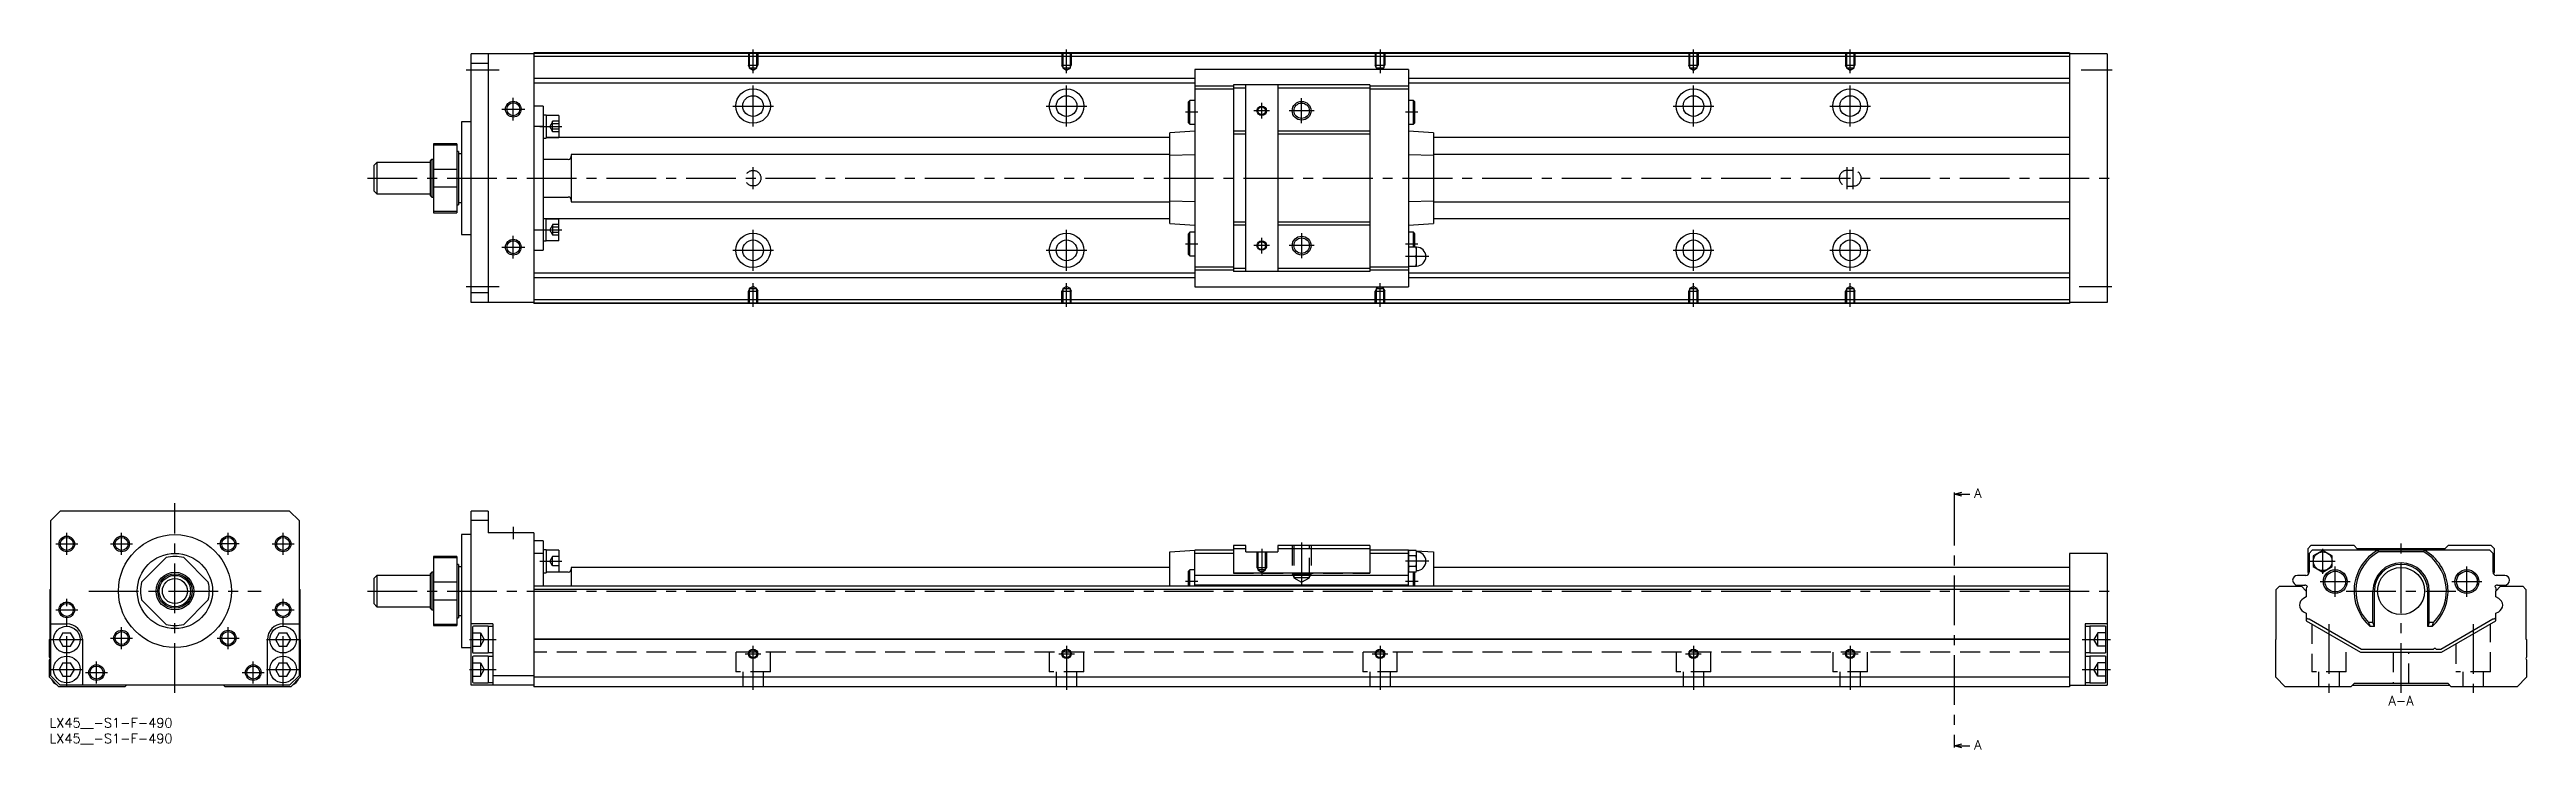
# Model space of a CAD drawing. Extents: x 0 to 790, y -10 to 213.
import ezdxf

# ---------------------------------------------------------------- set-up
doc = ezdxf.new("R2010")
doc.units = 0
doc.header["$LTSCALE"] = 0.5
doc.linetypes.add('CENTER', pattern=[50.8, 31.75, -6.35, 6.35, -6.35])
doc.linetypes.add('DASHED', pattern=[19.05, 12.7, -6.35])
for name, color, linetype in [('MSM_CENTER', 1, 'CENTER'), ('MSM_CONTINUOUS', 7, 'CONTINUOUS'), ('MSM_DASHED', 4, 'DASHED'), ('MSM_NARROW', 5, 'CONTINUOUS'), ('MSM_PART_NUMBER', 7, 'CONTINUOUS')]:
    doc.layers.add(name, color=color, linetype=linetype)
doc.styles.get("Standard").update_dxf_attribs({"font": 'txt.shx', "height": 3, "bigfont": 'bigfont.shx'})

# ---------------------------------------------------------------- blocks, each defined once
blk = doc.blocks.new('*U3')
at = {"layer": 'MSM_PART_NUMBER'}
blk.add_text('LX45__-S1-F-490', height=3, dxfattribs=at).set_placement((0, -3))
blk = doc.blocks.new('*U4')
at = {"layer": 'MSM_PART_NUMBER'}
blk.add_text('LX45__-S1-F-490', height=3, dxfattribs=at).set_placement((0, -8))

msp = doc.modelspace()

# ---------------------------------------------------------------- linework, layer by layer
at = {"layer": 'MSM_CENTER'}
for p, q in [((132.96, 206.62), (143.46, 206.62)), ((224.46, 205.61), (224.46, 213.12)), ((324.46, 205.61), (324.46, 213.12)), ((424.46, 213.12), (424.46, 205.61)), ((524.46, 205.61), (524.46, 213.12)), ((574.46, 205.61), (574.46, 213.12)), ((648.13, 206.62), (658.08, 206.62)), ((147.96, 190.5), (147.96, 197.75)), ((224.46, 188.62), (224.46, 201.62)), ((324.46, 188.62), (324.46, 201.62)), ((399.46, 189.62), (399.46, 197.62)), ((524.46, 188.62), (524.46, 201.62)), ((574.46, 188.62), (574.46, 201.62)), ((144.33, 194.12), (151.58, 194.12)), ((217.96, 195.12), (230.95, 195.12)), ((317.96, 195.12), (330.96, 195.12)), ((366.36, 193.12), (362.37, 193.12)), ((389.21, 193.62), (384.21, 193.62)), ((386.71, 191.12), (386.71, 196.12)), ((403.46, 193.62), (395.46, 193.62)), ((436.57, 193.12), (432.55, 193.12)), ((517.96, 195.12), (530.96, 195.12)), ((567.96, 195.12), (580.96, 195.12)), ((156.46, 188.58), (163.46, 188.58)), ((224.46, 168.62), (224.46, 175.62)), ((573.46, 168.62), (573.46, 175.62)), ((575.46, 168.62), (575.46, 175.62)), ((101.46, 172.12), (658.46, 172.12)), ((147.96, 146.5), (147.96, 153.75)), ((156.46, 155.67), (163.46, 155.67)), ((224.46, 142.62), (224.46, 155.62)), ((324.46, 142.62), (324.46, 155.62)), ((366.36, 151.12), (362.37, 151.12)), ((389.21, 150.62), (384.21, 150.62)), ((386.71, 148.12), (386.71, 153.12)), ((403.46, 150.62), (395.46, 150.62)), ((399.46, 154.62), (399.46, 146.62)), ((436.57, 151.12), (432.55, 151.12)), ((524.46, 142.62), (524.46, 155.62)), ((574.46, 142.62), (574.46, 155.62)), ((144.33, 150.12), (151.58, 150.12)), ((217.96, 149.12), (230.96, 149.12)), ((317.96, 149.12), (330.96, 149.12)), ((440.05, 147.12), (432.57, 147.12)), ((517.96, 149.12), (530.96, 149.12)), ((567.96, 149.12), (580.96, 149.12)), ((132.96, 137.62), (143.46, 137.62)), ((224.46, 131.12), (224.46, 138.63)), ((324.46, 131.12), (324.46, 138.63)), ((424.46, 131.12), (424.46, 138.63)), ((524.46, 131.12), (524.46, 138.63)), ((574.46, 131.12), (574.46, 138.63)), ((647.46, 137.62), (657.96, 137.62)), ((40, 8), (40, 68.5)), ((607.62, 70.87), (607.62, -8.37)), ((2, 55.5), (9, 55.5)), ((5.5, 52), (5.5, 59)), ((19.5, 55.5), (26.5, 55.5)), ((23, 52), (23, 59)), ((60.5, 55.5), (53.5, 55.5)), ((57, 52), (57, 59)), ((71, 55.5), (78, 55.5)), ((74.5, 52), (74.5, 59)), ((147.96, 61), (147.96, 57)), ((399.46, 56), (399.46, 42.3)), ((750.21, 8), (750.21, 56)), ((156.46, 50), (163.46, 50)), ((386.71, 54), (386.71, 45.5)), ((440.05, 50), (432.57, 50)), ((721.21, 50), (729.21, 50)), ((725.21, 46), (725.21, 54)), ((729.21, 38.7), (729.21, 48.3)), ((771.21, 38.7), (771.21, 48.3)), ((12.5, 40.5), (67.5, 40.5)), ((101.46, 40.5), (658.46, 40.5)), ((366.36, 43.5), (362.37, 43.5)), ((436.6, 43.5), (432.57, 43.5)), ((724.41, 43.5), (734.01, 43.5)), ((732.71, 40.5), (767.71, 40.5)), ((766.41, 43.5), (776.01, 43.5)), ((2, 34.5), (9, 34.5)), ((5.5, 10.25), (5.5, 38)), ((71, 34.5), (78, 34.5)), ((74.5, 10.25), (74.5, 38)), ((0.25, 25), (10.75, 25)), ((19.5, 25.5), (26.5, 25.5)), ((23, 22), (23, 29)), ((53.5, 25.5), (60.5, 25.5)), ((57, 22), (57, 29)), ((69.25, 25), (79.75, 25)), ((133.96, 25), (142.46, 25)), ((648.46, 25), (657.46, 25)), ((727.21, 29.97), (727.21, 8)), ((773.21, 29.97), (773.21, 8)), ((15, 11), (15, 18)), ((65, 11), (65, 18)), ((221.96, 20.5), (226.96, 20.5)), ((224.46, 9), (224.46, 23)), ((321.96, 20.5), (326.96, 20.5)), ((324.46, 23), (324.46, 9)), ((421.96, 20.5), (426.96, 20.5)), ((424.46, 23), (424.46, 9)), ((521.96, 20.5), (526.96, 20.5)), ((524.46, 23), (524.46, 9)), ((571.96, 20.5), (576.96, 20.5)), ((574.46, 23), (574.46, 9)), ((0.25, 15.5), (10.75, 15.5)), ((11.5, 14.5), (18.5, 14.5)), ((61.5, 14.5), (68.5, 14.5)), ((69.25, 15.5), (79.75, 15.5)), ((133.96, 15.5), (142.46, 15.5)), ((648.46, 15.5), (657.46, 15.5))]:
    msp.add_line(p, q, dxfattribs=at)
at = {"layer": 'MSM_CONTINUOUS'}
for p, q in [((154.46, 211.72), (134.46, 211.72)), ((134.46, 132.52), (134.46, 211.72)), ((139.96, 208.72), (134.46, 208.72)), ((139.96, 211.72), (139.96, 132.52)), ((644.46, 212.12), (154.46, 212.12)), ((154.46, 212.12), (154.46, 132.12)), ((644.46, 211.92), (154.46, 211.92)), ((644.46, 210.92), (154.46, 210.92)), ((433.51, 206.72), (365.41, 206.72)), ((365.41, 206.72), (365.41, 137.52)), ((433.51, 206.72), (433.51, 137.52)), ((644.46, 212.12), (644.46, 132.12)), ((656.46, 211.72), (644.46, 211.72)), ((656.46, 211.72), (656.46, 132.52)), ((365.41, 203.87), (154.46, 203.87)), ((365.41, 202.37), (154.46, 202.37)), ((377.71, 201.47), (365.41, 201.47)), ((377.71, 200.47), (365.41, 200.47)), ((421.21, 201.87), (377.71, 201.87)), ((377.71, 201.87), (377.71, 142.37)), ((381.61, 200.87), (377.71, 200.87)), ((381.61, 142.37), (381.61, 201.87)), ((391.81, 201.87), (391.81, 142.37)), ((421.21, 200.87), (391.81, 200.87)), ((421.21, 201.87), (421.21, 142.37)), ((433.51, 201.47), (421.21, 201.47)), ((433.51, 200.47), (421.21, 200.47)), ((644.46, 203.87), (433.51, 203.87)), ((644.46, 202.37), (433.51, 202.37)), ((131.46, 190.12), (131.46, 154.12)), ((134.46, 190.12), (131.46, 190.12)), ((157.46, 195.12), (154.46, 195.12)), ((157.46, 195.12), (157.46, 149.12)), ((158.46, 192.23), (157.46, 192.23)), ((158.46, 192.23), (158.46, 184.93)), ((162.46, 192.08), (158.46, 192.08)), ((162.46, 192.08), (162.46, 185.08)), ((363.81, 196.92), (363.31, 196.42)), ((363.31, 189.82), (363.31, 196.42)), ((363.31, 189.82), (363.81, 189.32)), ((365.41, 196.92), (363.81, 196.92)), ((363.81, 189.32), (363.81, 196.92)), ((435.11, 196.92), (433.51, 196.92)), ((435.11, 189.32), (435.11, 196.92)), ((435.61, 196.42), (435.11, 196.92)), ((435.11, 189.32), (435.61, 189.82)), ((435.61, 189.82), (435.61, 196.42)), ((129.96, 183.12), (122.46, 183.12)), ((122.46, 183.12), (122.46, 161.12)), ((122.46, 182.76), (129.96, 182.76)), ((129.96, 183.12), (129.96, 161.12)), ((157.46, 188.65), (154.46, 188.65)), ((157.46, 184.93), (158.46, 184.93)), ((158.46, 185.08), (162.46, 185.08)), ((357.41, 185.05), (158.46, 185.05)), ((365.41, 187.12), (357.41, 186.57)), ((357.41, 157.68), (357.41, 186.57)), ((363.81, 189.32), (365.41, 189.32)), ((381.61, 187.12), (377.71, 187.12)), ((381.61, 186.12), (377.71, 186.12)), ((421.21, 187.12), (391.81, 187.12)), ((421.21, 186.12), (391.81, 186.12)), ((433.51, 189.32), (435.11, 189.32)), ((441.51, 186.57), (433.51, 187.12)), ((441.51, 186.57), (441.51, 157.68)), ((644.46, 185.05), (441.51, 185.05)), ((104.46, 177.12), (103.46, 176.12)), ((103.46, 176.12), (103.46, 168.12)), ((121.46, 177.12), (104.46, 177.12)), ((104.46, 177.12), (104.46, 167.12)), ((121.96, 178.12), (121.46, 177.62)), ((121.46, 177.62), (121.46, 166.62)), ((122.46, 178.12), (121.96, 178.12)), ((121.96, 178.12), (121.96, 166.12)), ((129.96, 174.92), (122.46, 174.92)), ((130.46, 180.62), (129.96, 180.62)), ((130.46, 180.62), (130.46, 163.62)), ((131.46, 179.87), (130.46, 179.87)), ((165.46, 178.12), (157.46, 178.12)), ((166.46, 179.62), (166.46, 164.62)), ((357.41, 179.62), (166.46, 179.62)), ((365.41, 179.61), (357.41, 179.36)), ((441.51, 179.36), (433.51, 179.61)), ((644.46, 179.62), (441.51, 179.62)), ((103.46, 168.12), (104.46, 167.12)), ((104.46, 167.12), (121.46, 167.12)), ((121.46, 166.62), (121.96, 166.12)), ((121.96, 166.12), (122.46, 166.12)), ((122.46, 169.33), (129.96, 169.33)), ((157.46, 166.12), (165.46, 166.12)), ((129.96, 161.49), (122.46, 161.49)), ((122.46, 161.12), (129.96, 161.12)), ((129.96, 163.62), (130.46, 163.62)), ((130.46, 164.37), (131.46, 164.37)), ((157.46, 159.32), (158.46, 159.32)), ((158.46, 152.02), (158.46, 159.32)), ((357.41, 159.2), (158.46, 159.2)), ((158.46, 159.17), (162.46, 159.17)), ((162.46, 152.17), (162.46, 159.17)), ((166.46, 164.62), (357.41, 164.62)), ((357.41, 164.89), (365.41, 164.64)), ((381.61, 158.12), (377.71, 158.12)), ((421.21, 158.12), (391.81, 158.12)), ((433.51, 164.64), (441.51, 164.89)), ((441.51, 164.62), (644.46, 164.62)), ((644.46, 159.2), (441.51, 159.2)), ((131.46, 154.12), (134.46, 154.12)), ((157.46, 155.6), (154.46, 155.6)), ((158.46, 152.02), (157.46, 152.02)), ((162.46, 152.17), (158.46, 152.17)), ((357.41, 157.68), (365.41, 157.12)), ((363.81, 154.92), (363.31, 154.42)), ((363.31, 147.82), (363.31, 154.42)), ((365.41, 154.92), (363.81, 154.92)), ((363.81, 147.32), (363.81, 154.92)), ((381.61, 157.12), (377.71, 157.12)), ((421.21, 157.12), (391.81, 157.12)), ((433.51, 157.12), (441.51, 157.68)), ((435.11, 154.92), (433.51, 154.92)), ((435.61, 154.42), (435.11, 154.92)), ((435.11, 150.12), (435.11, 154.92)), ((435.61, 150.12), (435.61, 154.42)), ((154.46, 149.12), (157.46, 149.12)), ((363.31, 147.82), (363.81, 147.32)), ((363.81, 147.32), (365.41, 147.32)), ((377.71, 143.77), (365.41, 143.77)), ((377.71, 142.77), (365.41, 142.77)), ((381.61, 143.37), (377.71, 143.37)), ((421.21, 142.37), (377.71, 142.37)), ((421.21, 143.37), (391.81, 143.37)), ((433.51, 143.77), (421.21, 143.77)), ((433.51, 142.77), (421.21, 142.77)), ((436.11, 150.12), (433.51, 150.12)), ((433.51, 144.12), (436.11, 144.12)), ((435.99, 147.12), (433.63, 147.12)), ((436.11, 144.12), (436.11, 150.12)), ((139.96, 135.52), (134.46, 135.52)), ((365.41, 141.87), (154.46, 141.87)), ((365.41, 140.37), (154.46, 140.37)), ((365.41, 137.52), (433.51, 137.52)), ((644.46, 141.87), (433.51, 141.87)), ((644.46, 140.37), (433.51, 140.37)), ((154.46, 132.52), (134.46, 132.52)), ((644.46, 133.32), (154.46, 133.32)), ((644.46, 132.32), (154.46, 132.32)), ((644.46, 132.12), (154.46, 132.12)), ((656.46, 132.52), (644.46, 132.52)), ((607.62, 71.37), (610.12, 72.04)), ((607.62, 71.87), (607.62, 70.87)), ((607.62, 71.37), (612.62, 71.37)), ((610.12, 70.7), (607.62, 71.37)), ((3.4, 66), (0.4, 63)), ((76.6, 66), (3.4, 66)), ((79.6, 63), (76.6, 66)), ((139.96, 66), (134.46, 66)), ((134.46, 10.5), (134.46, 66)), ((139.96, 66), (139.96, 59)), ((0.4, 13.5), (0.4, 63)), ((79.6, 63), (79.6, 13.5)), ((134.46, 58.5), (131.46, 58.5)), ((131.46, 58.5), (131.46, 22.5)), ((139.96, 63), (134.46, 63)), ((154.46, 59), (139.96, 59)), ((154.46, 59), (154.46, 10)), ((157.46, 56.5), (154.46, 56.5)), ((157.46, 56.5), (157.46, 42)), ((37.2, 51.14), (29.36, 43.3)), ((50.64, 43.3), (42.8, 51.14)), ((129.96, 51.5), (122.46, 51.5)), ((122.46, 51.5), (122.46, 29.5)), ((122.46, 51.14), (129.96, 51.14)), ((129.96, 51.5), (129.96, 29.5)), ((130.46, 49), (129.96, 49)), ((130.46, 49), (130.46, 32)), ((131.46, 48.25), (130.46, 48.25)), ((157.46, 52.5), (154.46, 52.5)), ((158.46, 53.65), (157.46, 53.65)), ((158.46, 53.65), (158.46, 46.35)), ((162.46, 53.5), (158.46, 53.5)), ((162.46, 53.5), (162.46, 46.5)), ((166.46, 48), (166.46, 42)), ((357.41, 48), (166.46, 48)), ((357.41, 53), (365.41, 53.5)), ((357.41, 42), (357.41, 53)), ((377.71, 53.5), (365.41, 53.5)), ((365.41, 42), (365.41, 53.5)), ((377.71, 52.5), (365.41, 52.5)), ((377.71, 55), (377.71, 46.15)), ((381.61, 55), (377.71, 55)), ((381.61, 54), (377.71, 54)), ((381.61, 53), (381.61, 55)), ((381.61, 53), (391.81, 53)), ((391.81, 55), (391.81, 53)), ((421.21, 55), (391.81, 55)), ((421.21, 54), (391.81, 54)), ((421.21, 55), (421.21, 46.15)), ((433.51, 53.5), (421.21, 53.5)), ((433.51, 52.5), (421.21, 52.5)), ((433.51, 53.5), (434.08, 53.46)), ((433.51, 42), (433.51, 53.5)), ((433.63, 53.46), (433.51, 53)), ((433.52, 52.41), (433.51, 52.6)), ((435.99, 53.46), (433.63, 53.46)), ((435.99, 51.73), (433.63, 51.73)), ((435.99, 48.27), (433.63, 48.27)), ((436.11, 53), (435.99, 53.46)), ((436.02, 53.34), (441.51, 53)), ((436.11, 47), (436.11, 53)), ((441.51, 53), (441.51, 42)), ((644.46, 48), (441.51, 48)), ((656.46, 52.5), (644.46, 52.5)), ((644.46, 52.5), (644.46, 10)), ((656.46, 52.5), (656.46, 10.5)), ((721.46, 55), (720.46, 54)), ((720.46, 54), (720.46, 46.62)), ((721.86, 53.5), (720.86, 52.5)), ((720.86, 52.5), (720.86, 46.5)), ((735.21, 55), (721.46, 55)), ((778.56, 53.5), (721.86, 53.5)), ((725.21, 53.46), (722.21, 51.73)), ((722.21, 51.73), (722.21, 48.27)), ((722.21, 48.27), (725.21, 46.54)), ((728.21, 51.73), (725.21, 53.46)), ((725.21, 46.54), (728.21, 48.27)), ((728.21, 48.27), (728.21, 51.73)), ((736.21, 54), (735.21, 55)), ((764.21, 54), (736.21, 54)), ((742.73, 53.5), (742.98, 53)), ((757.44, 53), (742.98, 53)), ((757.44, 53), (757.69, 53.5)), ((765.21, 55), (764.21, 54)), ((778.96, 55), (765.21, 55)), ((779.56, 52.5), (778.56, 53.5)), ((779.96, 54), (778.96, 55)), ((779.56, 46.5), (779.56, 52.5)), ((779.96, 46.62), (779.96, 54)), ((0.2, 41), (0.4, 41.2)), ((0.2, 25.2), (0.2, 41)), ((79.6, 41.2), (79.8, 41)), ((79.8, 41), (79.8, 25.2)), ((104.46, 45.5), (103.46, 44.5)), ((103.46, 44.5), (103.46, 36.5)), ((121.46, 45.5), (104.46, 45.5)), ((104.46, 45.5), (104.46, 35.5)), ((121.96, 46.5), (121.46, 46)), ((121.46, 46), (121.46, 35)), ((122.46, 46.5), (121.96, 46.5)), ((121.96, 46.5), (121.96, 34.5)), ((129.96, 43.3), (122.46, 43.3)), ((644.46, 42), (154.46, 42)), ((644.46, 41), (154.46, 41)), ((157.46, 46.35), (158.46, 46.35)), ((165.46, 46.5), (158.46, 46.5)), ((363.81, 47.3), (363.31, 46.8)), ((363.31, 42), (363.31, 46.8)), ((363.81, 42), (363.81, 47.3)), ((365.41, 47.3), (363.81, 47.3)), ((433.51, 45.5), (365.41, 45.5)), ((433.51, 42.4), (365.41, 42.4)), ((421.21, 46.15), (377.71, 46.15)), ((433.51, 47), (433.63, 46.54)), ((435.99, 46.54), (433.63, 46.54)), ((435.11, 42), (435.11, 46.54)), ((435.61, 42), (435.61, 46.54)), ((435.99, 46.54), (436.11, 47)), ((710.41, 41), (711.41, 42)), ((710.41, 25.2), (710.41, 41)), ((711.41, 42), (718.46, 42)), ((719.86, 45.5), (717.16, 45.5)), ((717.16, 42.4), (719.46, 42.4)), ((718.46, 42), (719.96, 40.5)), ((719.91, 41.2), (719.91, 40.55)), ((719.96, 40.5), (719.96, 38.61)), ((741.21, 30.44), (741.21, 40.5)), ((741.71, 29.22), (741.71, 40.5)), ((758.71, 29.22), (758.71, 40.5)), ((759.21, 30.44), (759.21, 40.5)), ((780.46, 40.5), (781.96, 42)), ((780.46, 38.61), (780.46, 40.5)), ((780.51, 40.55), (780.51, 41.2)), ((783.26, 45.5), (780.56, 45.5)), ((780.96, 42.4), (783.26, 42.4)), ((781.96, 42), (789.01, 42)), ((789.01, 42), (790.01, 41)), ((790.01, 41), (790.01, 25.2)), ((29.36, 37.7), (37.2, 29.86)), ((42.8, 29.86), (50.64, 37.7)), ((103.46, 36.5), (104.46, 35.5)), ((104.46, 35.5), (121.46, 35.5)), ((121.46, 35), (121.96, 34.5)), ((121.96, 34.5), (122.46, 34.5)), ((122.46, 37.7), (129.96, 37.7)), ((129.96, 32), (130.46, 32)), ((130.46, 32.75), (131.46, 32.75)), ((719.96, 38.61), (719.06, 38.1)), ((719.06, 33.9), (719.96, 33.39)), ((719.96, 33.39), (719.96, 31)), ((781.35, 38.1), (780.46, 38.61)), ((780.46, 33.39), (781.35, 33.9)), ((780.46, 31), (780.46, 33.39)), ((0, 25), (0.2, 25.2)), ((0, 19.4), (0, 25)), ((0.4, 30), (5.5, 30)), ((4.27, 27.12), (3.05, 25)), ((3.05, 25), (4.27, 22.88)), ((4.27, 27.12), (6.73, 27.12)), ((7.95, 25), (6.73, 27.12)), ((6.73, 22.88), (7.95, 25)), ((10.5, 25), (10.5, 10.5)), ((69.5, 10.5), (69.5, 25)), ((73.27, 27.12), (72.05, 25)), ((72.05, 25), (73.27, 22.88)), ((73.27, 27.12), (75.73, 27.12)), ((74.5, 30), (79.6, 30)), ((76.95, 25), (75.73, 27.12)), ((75.73, 22.88), (76.95, 25)), ((79.8, 25.2), (80, 25)), ((80, 25), (80, 13)), ((129.96, 29.86), (122.46, 29.86)), ((122.46, 29.5), (129.96, 29.5)), ((141.46, 30), (134.46, 30)), ((134.96, 29), (134.96, 21)), ((139.96, 29.25), (135.21, 29.25)), ((139.96, 29.25), (139.96, 20.75)), ((141.46, 29.15), (139.96, 29.15)), ((141.46, 30), (141.46, 10.5)), ((644.46, 25.2), (154.46, 25.2)), ((644.46, 25), (154.46, 25)), ((656.46, 30), (649.46, 30)), ((649.46, 30), (649.46, 10.5)), ((650.96, 29.15), (649.46, 29.15)), ((655.96, 29.25), (650.96, 29.25)), ((650.96, 29.25), (650.96, 20.75)), ((655.96, 29.25), (655.96, 20.75)), ((710.21, 25), (710.41, 25.2)), ((710.21, 13), (710.21, 25)), ((719.96, 31), (737.28, 21)), ((720.71, 31.61), (720.91, 31.61)), ((720.91, 31.61), (737.55, 22)), ((741.21, 30.44), (739.85, 30.44)), ((741.71, 29.22), (740.32, 29.22)), ((741.71, 29.22), (741.21, 30.44)), ((759.21, 30.44), (758.71, 29.22)), ((760.1, 29.22), (758.71, 29.22)), ((760.57, 30.44), (759.21, 30.44)), ((762.87, 22), (779.51, 31.61)), ((763.14, 21), (780.46, 31)), ((779.51, 31.61), (779.71, 31.61)), ((790.01, 25.2), (790.21, 25)), ((790.21, 25), (790.21, 19.4)), ((0, 13), (0, 18.6)), ((4.27, 17.62), (3.05, 15.5)), ((4.27, 22.88), (6.73, 22.88)), ((4.27, 17.62), (6.73, 17.62)), ((7.95, 15.5), (6.73, 17.62)), ((73.27, 17.62), (72.05, 15.5)), ((73.27, 22.88), (75.73, 22.88)), ((73.27, 17.62), (75.73, 17.62)), ((76.95, 15.5), (75.73, 17.62)), ((131.46, 22.5), (134.46, 22.5)), ((134.96, 19.5), (134.96, 11.5)), ((135.21, 20.75), (139.96, 20.75)), ((139.96, 19.75), (135.21, 19.75)), ((139.96, 20.85), (141.46, 20.85)), ((139.96, 19.75), (139.96, 11.25)), ((141.46, 19.65), (139.96, 19.65)), ((649.46, 20.85), (650.96, 20.85)), ((650.96, 19.65), (649.46, 19.65)), ((650.96, 20.75), (655.96, 20.75)), ((655.96, 19.75), (650.96, 19.75)), ((650.96, 19.75), (650.96, 11.25)), ((655.96, 19.75), (655.96, 11.25)), ((737.28, 21), (763.14, 21)), ((737.55, 22), (760.56, 22)), ((761.36, 22), (762.87, 22)), ((790.21, 18.6), (790.21, 13)), ((3, 10), (0, 13)), ((3.4, 10.5), (0.4, 13.5)), ((24, 10), (3, 10)), ((3.05, 15.5), (4.27, 13.38)), ((76.6, 10.5), (3.4, 10.5)), ((4.27, 13.38), (6.73, 13.38)), ((6.73, 13.38), (7.95, 15.5)), ((24.5, 10.5), (24, 10)), ((56, 10), (55.5, 10.5)), ((77, 10), (56, 10)), ((72.05, 15.5), (73.27, 13.38)), ((73.27, 13.38), (75.73, 13.38)), ((75.73, 13.38), (76.95, 15.5)), ((79.6, 13.5), (76.6, 10.5)), ((80, 13), (77, 10)), ((154.46, 10.5), (134.46, 10.5)), ((135.21, 11.25), (139.96, 11.25)), ((139.96, 11.35), (141.46, 11.35)), ((154.46, 13.5), (141.46, 13.5)), ((644.46, 13), (154.46, 13)), ((644.46, 10), (154.46, 10)), ((644.46, 10.5), (656.46, 10.5)), ((649.46, 11.35), (650.96, 11.35)), ((650.96, 11.25), (655.96, 11.25)), ((713.21, 10), (710.21, 13)), ((734.21, 10), (713.21, 10)), ((735.21, 11), (734.21, 10)), ((734.71, 10.5), (765.71, 10.5)), ((765.21, 11), (735.21, 11)), ((766.21, 10), (765.21, 11)), ((787.21, 10), (766.21, 10)), ((790.21, 13), (787.21, 10)), ((607.62, -8.87), (610.12, -8.2)), ((607.62, -8.37), (607.62, -9.37)), ((607.62, -8.87), (612.62, -8.87)), ((610.12, -9.54), (607.62, -8.87))]:
    msp.add_line(p, q, dxfattribs=at)
for centre, radius in [((224.46, 195.12), 5.5), ((224.46, 195.12), 3.3), ((324.46, 195.12), 5.5), ((324.46, 195.12), 3.3), ((524.46, 195.12), 5.5), ((524.46, 195.12), 3.3), ((574.46, 195.12), 5.5), ((574.46, 195.12), 3.3), ((147.96, 194.12), 2.07), ((386.71, 193.62), 1.23), ((399.46, 193.62), 2.46), ((147.96, 150.12), 2.07), ((224.46, 149.12), 5.5), ((224.46, 149.12), 3.3), ((324.46, 149.12), 5.5), ((324.46, 149.12), 3.3), ((386.71, 150.62), 1.23), ((399.46, 150.62), 2.46), ((524.46, 149.12), 5.5), ((524.46, 149.12), 3.3), ((574.46, 149.12), 5.5), ((574.46, 149.12), 3.3), ((5.5, 55.5), 2.07), ((23, 55.5), 2.07), ((40, 40.5), 18), ((57, 55.5), 2.07), ((74.5, 55.5), 2.07), ((40, 40.5), 12), ((725.21, 50), 3), ((750.21, 40.5), 7.5), ((40, 40.5), 6), ((40, 40.5), 5.5), ((40, 40.5), 5), ((40, 40.5), 4), ((729.21, 43.5), 3.8), ((729.21, 43.5), 3.3), ((771.21, 43.5), 3.8), ((771.21, 43.5), 3.3), ((5.5, 34.5), 2.07), ((74.5, 34.5), 2.07), ((5.5, 25), 4.25), ((23, 25.5), 2.07), ((57, 25.5), 2.07), ((74.5, 25), 4.25), ((5.5, 15.5), 4.25), ((15, 14.5), 2.07), ((65, 14.5), 2.07), ((74.5, 15.5), 4.25), ((224.46, 20.5), 1.23), ((324.46, 20.5), 1.23), ((424.46, 20.5), 1.23), ((524.46, 20.5), 1.23), ((574.46, 20.5), 1.23)]:
    msp.add_circle(centre, radius, dxfattribs=at)
for centre, radius, start, end in [((165.46, 179.12), 1, 270, 0), ((165.46, 165.12), 1, 0, 90), ((443.2, 148.58), 9.69, 170.8086, 179.713), ((443.21, 148.67), 9.7, 180.28862, 189.18978), ((443.2, 145.58), 9.69, 170.8086, 179.713), ((443.21, 145.67), 9.7, 180.28862, 189.18978), ((426.41, 148.58), 9.7, 0.28862, 9.18978), ((426.42, 148.67), 9.69, 350.8086, 359.713), ((426.41, 145.58), 9.7, 0.28862, 9.18978), ((426.42, 145.67), 9.69, 350.8086, 359.713), ((436.11, 147.12), 3, 270, 90), ((40, 40.5), 11, 75.27264, 104.72736), ((165.46, 47.5), 1, 270, 0), ((436.82, 52.57), 3.31, 164.22771, 179.4294), ((436.82, 52.63), 3.31, 180.57378, 195.76911), ((446.4, 49.95), 12.89, 172.03062, 179.75617), ((446.97, 50.1), 13.46, 180.40698, 187.80623), ((436.82, 47.37), 3.31, 164.22771, 179.4294), ((432.8, 52.56), 3.31, 0.57378, 15.76911), ((432.8, 52.63), 3.31, 344.22771, 359.4294), ((423.22, 49.94), 12.89, 0.24521, 7.968), ((422.65, 50.1), 13.46, 352.19377, 359.59302), ((432.8, 47.37), 3.31, 0.57378, 15.76911), ((436.11, 50), 3, 270, 90), ((750.21, 40.5), 15, 119.92643, 228.76392), ((750.21, 40.5), 14.44, 120.05097, 224.15139), ((750.21, 40.5), 9, 0, 180), ((750.21, 40.5), 8.5, 0, 180), ((750.21, 40.5), 14.44, 315.84861, 59.94903), ((750.21, 40.5), 15, 311.23608, 60.07357), ((40, 40.5), 11, 165.27264, 194.72736), ((40, 40.5), 11, 345.27264, 14.72736), ((436.82, 47.44), 3.31, 180.57378, 195.76911), ((432.8, 47.43), 3.31, 344.22771, 359.4294), ((717.16, 43.95), 1.55, 90, 270), ((719.46, 41.4), 1, 30.09191, 90), ((719.86, 46.5), 1, 270, 0), ((720.71, 41.2), 0.8, 118.74892, 180), ((720.96, 46.62), 0.5, 180, 251.07258), ((780.56, 46.5), 1, 180, 270), ((779.46, 46.62), 0.5, 289.00551, 0), ((780.96, 41.4), 1, 90, 149.90809), ((779.71, 41.2), 0.8, 0, 61.25108), ((783.26, 43.95), 1.55, 270, 90), ((720.36, 35.85), 2.6, 120.00003, 176.58933), ((720.36, 36.15), 2.6, 183.41067, 239.99996), ((720.71, 32.41), 0.8, 200.37237, 270), ((779.71, 32.41), 0.8, 270, 339.63587), ((780.05, 35.85), 2.6, 3.41067, 59.99996), ((780.05, 36.15), 2.6, 300.00004, 356.58933), ((5.5, 25), 5, 0, 90), ((40, 40.5), 11, 255.27264, 284.72736), ((74.5, 25), 5, 90, 180), ((135.21, 29), 0.25, 90, 180), ((753.84, 35.16), 14.76, 198.65668, 203.74193), ((746.5, 35.2), 14.86, 336.27386, 341.32752), ((-0.3, 19), 0.5, 306.8699, 53.1301), ((135.21, 21), 0.25, 180, 270), ((135.21, 19.5), 0.25, 90, 180), ((760.96, 21.7), 0.5, 36.8699, 143.1301), ((790.51, 19), 0.5, 126.8699, 233.1301), ((3.4, 13.5), 3, 201.81505, 248.18495), ((76.6, 13.5), 3, 291.81368, 338.18632), ((135.21, 11.5), 0.25, 180, 270)]:
    msp.add_arc(centre, radius, start, end, dxfattribs=at)
at = {"layer": 'MSM_DASHED'}
for p, q in [((222.96, 212.12), (222.96, 208.12)), ((222.96, 208.12), (225.96, 208.12)), ((223.23, 207.66), (222.96, 208.12)), ((223.23, 212.12), (223.23, 207.32)), ((223.23, 207.32), (224.46, 206.61)), ((223.23, 207.32), (225.69, 207.32)), ((224.46, 206.61), (225.69, 207.32)), ((225.69, 207.32), (225.69, 212.12)), ((225.69, 207.66), (225.96, 208.12)), ((225.96, 212.12), (225.96, 208.12)), ((322.96, 212.12), (322.96, 208.12)), ((322.96, 208.12), (325.96, 208.12)), ((323.23, 207.66), (322.96, 208.12)), ((323.23, 212.12), (323.23, 207.32)), ((323.23, 207.32), (324.46, 206.61)), ((323.23, 207.32), (325.69, 207.32)), ((324.46, 206.61), (325.69, 207.32)), ((325.69, 207.32), (325.69, 212.12)), ((325.69, 207.66), (325.96, 208.12)), ((325.96, 212.12), (325.96, 208.12)), ((422.96, 212.12), (422.96, 208.12)), ((422.96, 208.12), (425.96, 208.12)), ((423.23, 207.66), (422.96, 208.12)), ((423.23, 207.32), (423.23, 212.12)), ((423.23, 207.32), (425.69, 207.32)), ((424.27, 206.72), (423.23, 207.32)), ((425.69, 207.32), (424.65, 206.72)), ((425.69, 212.12), (425.69, 207.32)), ((425.69, 207.66), (425.96, 208.12)), ((425.96, 212.12), (425.96, 208.12)), ((522.96, 212.12), (522.96, 208.12)), ((522.96, 208.12), (525.96, 208.12)), ((523.23, 207.66), (522.96, 208.12)), ((523.23, 212.12), (523.23, 207.32)), ((523.23, 207.32), (524.46, 206.61)), ((523.23, 207.32), (525.69, 207.32)), ((524.46, 206.61), (525.69, 207.32)), ((525.69, 207.32), (525.69, 212.12)), ((525.69, 207.66), (525.96, 208.12)), ((525.96, 212.12), (525.96, 208.12)), ((572.96, 212.12), (572.96, 208.12)), ((572.96, 208.12), (575.96, 208.12)), ((573.23, 207.66), (572.96, 208.12)), ((573.23, 212.12), (573.23, 207.32)), ((573.23, 207.32), (574.46, 206.61)), ((573.23, 207.32), (575.69, 207.32)), ((574.46, 206.61), (575.69, 207.32)), ((575.69, 207.32), (575.69, 212.12)), ((575.69, 207.66), (575.96, 208.12)), ((575.96, 212.12), (575.96, 208.12)), ((160.46, 190.08), (159.59, 188.58)), ((160.46, 186.85), (160.46, 190.31)), ((162.46, 190.31), (160.46, 190.31)), ((160.46, 187.08), (159.59, 188.58)), ((162.46, 189.45), (160.46, 189.45)), ((162.46, 187.71), (160.46, 187.71)), ((162.46, 186.85), (160.46, 186.85)), ((575.46, 174.62), (573.46, 174.62)), ((573.46, 169.62), (575.46, 169.62)), ((160.46, 157.17), (159.59, 155.67)), ((160.46, 154.17), (159.59, 155.67)), ((160.46, 157.4), (160.46, 153.94)), ((162.46, 157.4), (160.46, 157.4)), ((162.46, 156.54), (160.46, 156.54)), ((162.46, 154.8), (160.46, 154.8)), ((162.46, 153.94), (160.46, 153.94)), ((223.23, 136.59), (222.96, 136.12)), ((222.96, 132.12), (222.96, 136.12)), ((222.96, 136.12), (225.96, 136.12)), ((224.46, 137.63), (223.23, 136.92)), ((223.23, 136.92), (223.23, 132.12)), ((223.23, 136.92), (225.69, 136.92)), ((225.69, 136.92), (224.46, 137.63)), ((225.69, 132.12), (225.69, 136.92)), ((225.69, 136.59), (225.96, 136.12)), ((225.96, 132.12), (225.96, 136.12)), ((323.23, 136.59), (322.96, 136.12)), ((322.96, 132.12), (322.96, 136.12)), ((322.96, 136.12), (325.96, 136.12)), ((324.46, 137.63), (323.23, 136.92)), ((323.23, 136.92), (323.23, 132.12)), ((323.23, 136.92), (325.69, 136.92)), ((325.69, 136.92), (324.46, 137.63)), ((325.69, 132.12), (325.69, 136.92)), ((325.69, 136.59), (325.96, 136.12)), ((325.96, 132.12), (325.96, 136.12)), ((423.23, 136.59), (422.96, 136.12)), ((422.96, 132.12), (422.96, 136.12)), ((422.96, 136.12), (425.96, 136.12)), ((424.27, 137.52), (423.23, 136.92)), ((423.23, 136.92), (423.23, 132.12)), ((423.23, 136.92), (425.69, 136.92)), ((425.69, 136.92), (424.65, 137.52)), ((425.69, 132.12), (425.69, 136.92)), ((425.69, 136.59), (425.96, 136.12)), ((425.96, 132.12), (425.96, 136.12)), ((523.23, 136.59), (522.96, 136.12)), ((522.96, 132.12), (522.96, 136.12)), ((522.96, 136.12), (525.96, 136.12)), ((524.46, 137.63), (523.23, 136.92)), ((523.23, 136.92), (523.23, 132.12)), ((523.23, 136.92), (525.69, 136.92)), ((525.69, 136.92), (524.46, 137.63)), ((525.69, 132.12), (525.69, 136.92)), ((525.69, 136.59), (525.96, 136.12)), ((525.96, 132.12), (525.96, 136.12)), ((573.23, 136.59), (572.96, 136.12)), ((572.96, 132.12), (572.96, 136.12)), ((572.96, 136.12), (575.96, 136.12)), ((574.46, 137.63), (573.23, 136.92)), ((573.23, 136.92), (573.23, 132.12)), ((573.23, 136.92), (575.69, 136.92)), ((575.69, 136.92), (574.46, 137.63)), ((575.69, 132.12), (575.69, 136.92)), ((575.69, 136.59), (575.96, 136.12)), ((575.96, 132.12), (575.96, 136.12)), ((160.46, 51.5), (159.59, 50)), ((160.46, 48.5), (159.59, 50)), ((160.46, 48.5), (160.46, 51.5)), ((162.46, 51.5), (160.46, 51.5)), ((160.46, 50), (162.46, 50)), ((162.46, 48.5), (160.46, 48.5)), ((385.21, 53), (385.21, 48)), ((385.21, 48), (388.21, 48)), ((385.21, 48), (385.48, 47.53)), ((385.48, 53), (385.48, 47.21)), ((387.94, 47.21), (387.94, 53)), ((388.21, 48), (387.94, 47.53)), ((388.21, 53), (388.21, 48)), ((396.46, 55), (396.46, 46)), ((397, 55), (397, 44.72)), ((401.92, 44.72), (401.92, 55)), ((402.46, 55), (402.46, 46)), ((377.71, 46.15), (421.21, 46.15)), ((385.48, 47.21), (386.71, 46.5)), ((387.94, 47.21), (385.48, 47.21)), ((386.71, 46.5), (387.94, 47.21)), ((396.46, 46), (397, 45.06)), ((396.46, 46), (402.46, 46)), ((397, 44.72), (399.46, 43.3)), ((401.92, 44.72), (397, 44.72)), ((399.46, 43.3), (401.92, 44.72)), ((402.46, 46), (401.92, 45.06)), ((134.96, 27.12), (137.46, 27.12)), ((134.96, 25), (137.46, 25)), ((137.46, 27.12), (137.46, 22.88)), ((137.46, 27.12), (138.69, 25)), ((137.46, 22.88), (138.69, 25)), ((644.46, 25.2), (154.46, 25.2)), ((644.46, 25), (154.46, 25)), ((653.46, 27.12), (652.23, 25)), ((653.46, 22.88), (652.23, 25)), ((655.96, 27.12), (653.46, 27.12)), ((653.46, 22.88), (653.46, 27.12)), ((653.46, 25), (655.96, 25)), ((721.71, 29.99), (721.71, 14.7)), ((778.71, 14.7), (778.71, 29.99)), ((134.96, 22.88), (137.46, 22.88)), ((134.96, 17.62), (137.46, 17.62)), ((137.46, 17.62), (138.69, 15.5)), ((137.46, 17.62), (137.46, 13.38)), ((644.46, 21), (154.46, 21)), ((218.96, 21), (218.96, 14.7)), ((229.96, 14.7), (229.96, 21)), ((318.96, 21), (318.96, 14.7)), ((329.96, 14.7), (329.96, 21)), ((418.96, 21), (418.96, 14.7)), ((429.96, 14.7), (429.96, 21)), ((518.96, 21), (518.96, 14.7)), ((529.96, 14.7), (529.96, 21)), ((568.96, 21), (568.96, 14.7)), ((579.96, 14.7), (579.96, 21)), ((653.46, 17.62), (652.23, 15.5)), ((655.96, 22.88), (653.46, 22.88)), ((653.46, 13.38), (653.46, 17.62)), ((655.96, 17.62), (653.46, 17.62)), ((732.71, 14.7), (732.71, 23.64)), ((747.71, 21), (747.71, 11)), ((752.71, 11), (752.71, 21)), ((767.71, 23.64), (767.71, 14.7)), ((134.96, 15.5), (137.46, 15.5)), ((134.96, 13.38), (137.46, 13.38)), ((137.46, 13.38), (138.69, 15.5)), ((229.96, 14.7), (218.96, 14.7)), ((221.16, 14.7), (221.16, 10)), ((227.76, 10), (227.76, 14.7)), ((329.96, 14.7), (318.96, 14.7)), ((321.16, 14.7), (321.16, 10)), ((327.76, 10), (327.76, 14.7)), ((429.96, 14.7), (418.96, 14.7)), ((421.16, 14.7), (421.16, 10)), ((427.76, 10), (427.76, 14.7)), ((529.96, 14.7), (518.96, 14.7)), ((521.16, 14.7), (521.16, 10)), ((527.76, 10), (527.76, 14.7)), ((579.96, 14.7), (568.96, 14.7)), ((571.16, 14.7), (571.16, 10)), ((577.76, 10), (577.76, 14.7)), ((653.46, 13.38), (652.23, 15.5)), ((653.46, 15.5), (655.96, 15.5)), ((655.96, 13.38), (653.46, 13.38)), ((732.71, 14.7), (721.71, 14.7)), ((723.91, 14.7), (723.91, 10)), ((730.51, 10), (730.51, 14.7)), ((778.71, 14.7), (767.71, 14.7)), ((769.91, 14.7), (769.91, 10)), ((776.51, 10), (776.51, 14.7))]:
    msp.add_line(p, q, dxfattribs=at)
msp.add_circle((224.46, 172.12), 2.5, dxfattribs=at)
for centre, start, end in [((573.46, 172.12), 90, 270), ((575.46, 172.12), 270, 90)]:
    msp.add_arc(centre, 2.5, start, end, dxfattribs=at)
at = {"layer": 'MSM_NARROW'}
for centre, radius in [((147.96, 194.12), 2.5), ((386.71, 193.62), 1.5), ((399.46, 193.62), 3), ((147.96, 150.12), 2.5), ((386.71, 150.62), 1.5), ((399.46, 150.62), 3), ((5.5, 55.5), 2.5), ((23, 55.5), 2.5), ((57, 55.5), 2.5), ((74.5, 55.5), 2.5), ((5.5, 34.5), 2.5), ((74.5, 34.5), 2.5), ((23, 25.5), 2.5), ((57, 25.5), 2.5), ((15, 14.5), 2.5), ((65, 14.5), 2.5), ((224.46, 20.5), 1.5), ((324.46, 20.5), 1.5), ((424.46, 20.5), 1.5), ((524.46, 20.5), 1.5), ((574.46, 20.5), 1.5)]:
    msp.add_circle(centre, radius, dxfattribs=at)

# ---------------------------------------------------------------- block references
at = {"layer": 'MSM_CONTINUOUS'}
for name in ['*U3', '*U4']:
    msp.add_blockref(name, (0, 0), dxfattribs=at)

# ---------------------------------------------------------------- texts
at = {"layer": 'MSM_PART_NUMBER'}
for s, p in [('A', (614.04, 70.24)), ('A-A', (746.21, 4.04)), ('A', (614.04, -10))]:
    msp.add_text(s, height=3, dxfattribs=at).set_placement(p)

doc.saveas('drawing.dxf')
